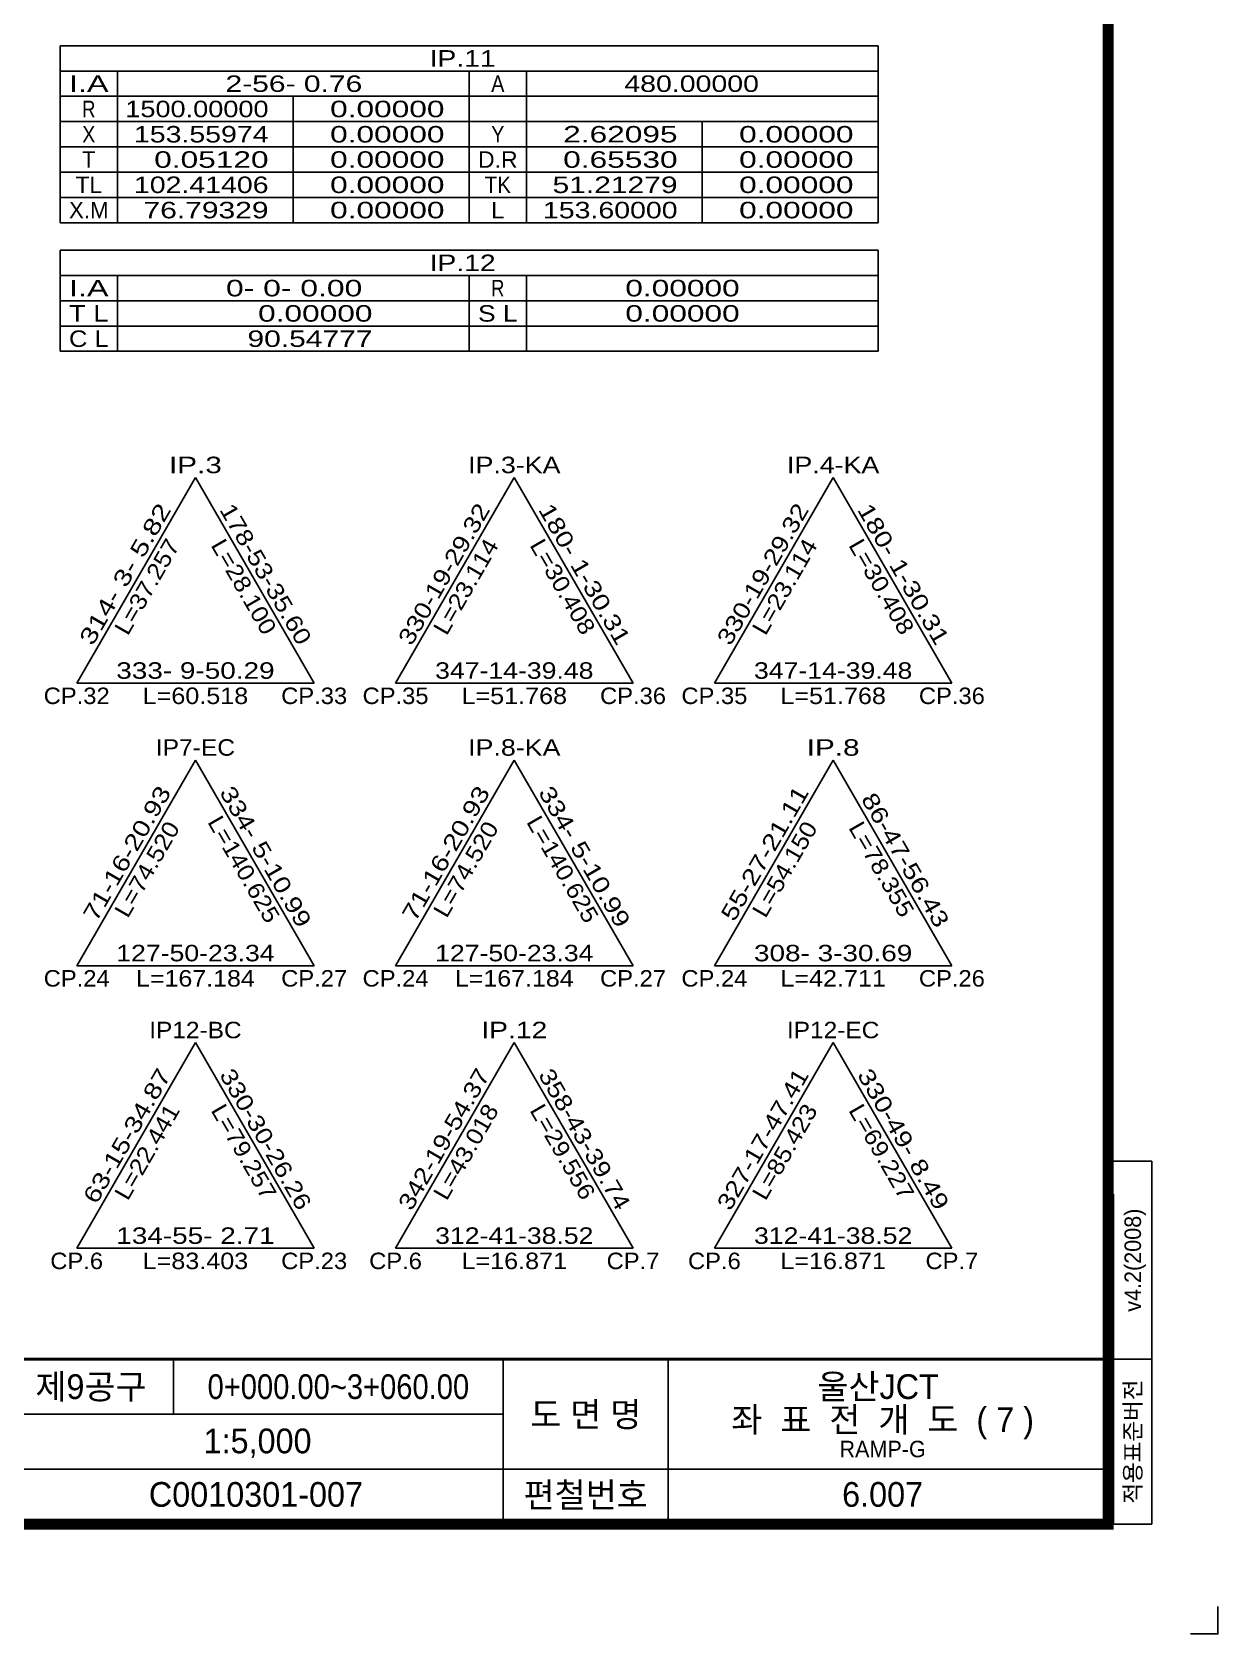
# Model space of a CAD drawing. Extents: x 230342 to 231183, y 224653 to 225247.
# Drawn here: x 230967.5 to 231183.2, y 224652.6 to 224944 of the extents above; entities that cross this region are included whole.
import ezdxf
from ezdxf.enums import TextEntityAlignment as Align

# ---------------------------------------------------------------- set-up
doc = ezdxf.new("R2010")
doc.units = 0
doc.header["$LTSCALE"] = 10
doc.header["$MEASUREMENT"] = 0
for name, color, linetype in [('CA-LEAL', 1, 'CONTINUOUS'), ('CA-LEAT', 3, 'CONTINUOUS'), ('CA-TABL-LIN1', 4, 'CONTINUOUS'), ('CA-TABL-LIN2', 1, 'CONTINUOUS'), ('CA-TABL-TEX1', 6, 'CONTINUOUS'), ('CA-TABL-TEX2', 3, 'CONTINUOUS'), ('CX-BORD', 3, 'CONTINUOUS'), ('CX-BORD-LIN1', 4, 'CONTINUOUS'), ('CX-BORD-LIN2', 3, 'CONTINUOUS'), ('CX-BORD-TEX2', 7, 'CONTINUOUS'), ('CX-BORD-TEX3', 6, 'CONTINUOUS'), ('CX-MISC', 2, 'CONTINUOUS')]:
    doc.layers.add(name, color=color, linetype=linetype)
doc.styles.get("Standard").update_dxf_attribs({"font": 'Dotum.ttf'})
doc.styles.add('TB_TEXT', font='Dotum.ttf')
doc.styles.add('TB_WBTXT', font='Dotum.ttf')
doc.styles.add('TB_WMTXT', font='Dotum.ttf')

# ---------------------------------------------------------------- blocks, each defined once
blk = doc.blocks.new('CXBLKA1-KHCA1')
at = {"layer": 'CX-BORD-LIN1', "const_width": 2}
blk.add_lwpolyline([(796, 0), (0, 0), (0, 554), (796, 554)], close=True, dxfattribs=at)
at = {"layer": 'CX-BORD-LIN1'}
for points, const_width in [([(796, 30), (0, 30)], 0.6), ([(686, 0), (686, 30)], 0.3)]:
    blk.add_lwpolyline(points, dxfattribs=dict(at, const_width=const_width))
at = {"layer": 'CX-BORD-LIN2'}
for p, q in [((804, 66.03), (796, 66.03)), ((804, 66.03), (804, 0)), ((797, 60), (797, 0)), ((804, 30), (796, 30)), ((804, 0), (797, 0))]:
    blk.add_line(p, q, dxfattribs=at)
blk.add_lwpolyline([(626, 20), (626, 30)], dxfattribs=at)
at = {"layer": 'CX-BORD-LIN2', "const_width": 0.3}
for points in [[(716, 0), (716, 30)], [(686, 20), (566, 20)], [(796, 10), (566, 10)]]:
    blk.add_lwpolyline(points, dxfattribs=at)
at = {"layer": 'CX-MISC'}
blk.add_lwpolyline([(811, -20), (816, -20), (816, -15)], dxfattribs=at)
at = {"layer": 'CX-BORD-LIN1', "style": 'TB_TEXT'}
for tag, height, p in [('TR_RNUM4', 3, (285.11, 26.64)), ('TR_RDAT4', 3.5, (317.5, 27)), ('TR_DGN4', 3.5, (459.12, 27)), ('TR_CHK4', 3.5, (499.12, 27)), ('TR_APP4', 3.5, (539.12, 27)), ('TR_RNUM3', 3, (285.11, 20.64)), ('TR_RDAT3', 3.5, (317.5, 21)), ('TR_DGN3', 3.5, (459.12, 21)), ('TR_CHK3', 3.5, (499.12, 21)), ('TR_APP3', 3.5, (539.12, 21)), ('TR_RNUM2', 3, (285.11, 14.64)), ('TR_RDAT2', 3.5, (317.5, 15)), ('TR_DGN2', 3.5, (459.12, 15)), ('TR_CHK2', 3.5, (499.12, 15)), ('TR_APP2', 3.5, (539.12, 15)), ('TR_RNUM1', 3, (285.11, 8.64)), ('TR_RDAT1', 3.5, (317.5, 9)), ('TR_DGN1', 3.5, (459.12, 9)), ('TR_CHK1', 3.5, (499.12, 9)), ('TR_APP1', 3.5, (539.12, 9))]:
    blk.add_attdef(tag, text='', height=height, dxfattribs=at).set_placement(p, align=Align.MIDDLE_CENTER)
for tag, p in [('TR_RCON4', (342.3, 27)), ('TR_RCON3', (342.3, 21)), ('TR_RCON2', (342.3, 15)), ('TR_RCON1', (342.3, 9))]:
    blk.add_attdef(tag, text='', height=3.5, dxfattribs=at).set_placement(p, align=Align.MIDDLE_LEFT)
at = {"layer": 'CX-BORD-LIN2', "style": 'TB_TEXT'}
blk.add_text('적용표준버전', height=3, rotation=90, dxfattribs=at).set_placement((800.5, 15), align=Align.MIDDLE_CENTER)
blk.add_attdef('TD_VERSION', text='', height=3, rotation=90, dxfattribs=at).set_placement((800.5, 48.01), align=Align.MIDDLE_CENTER)
at = {"layer": 'CX-BORD-TEX2', "style": 'TB_WMTXT'}
for tag, height, p in [('TB_CNAME', 5, (15.34, 531.83)), ('TB_CSCOP', 4, (16.63, 523.83))]:
    blk.add_attdef(tag, text='', height=height, dxfattribs=at).set_placement(p, align=Align.BOTTOM_LEFT)
at = {"layer": 'CX-BORD-TEX2', "style": 'TB_WBTXT'}
for tag, height, p in [('TB_MTITIL', 10, (398, 533.33)), ('TB_STITL', 7, (398, 518.33))]:
    blk.add_attdef(tag, text='', height=height, dxfattribs=at).set_placement(p, align=Align.MIDDLE_CENTER)
at = {"layer": 'CX-BORD-TEX3', "style": 'TB_TEXT'}
for s, p in [('도 면 명', (701, 20)), ('편철번호', (701, 5.39))]:
    blk.add_text(s, height=4.5, dxfattribs=at).set_placement(p, align=Align.MIDDLE)
for tag, height, p in [('TD_DCOMP', 4.5, (217.5, 25)), ('TD_CSECT', 4.5, (611, 25)), ('TD_DNAME_TOP', 4.5, (755, 25)), ('TD_DNAME_MAIN', 4.5, (755, 19.01)), ('TD_HSCAL', 4.5, (626.7, 15.24)), ('TD_VSCAL', 4.5, (655.78, 15.24)), ('TD_CCOMP', 4.5, (217.5, 15)), ('TD_DNAME_BOT', 3, (755, 13.65)), ('TD_CNAME', 4.5, (65, 5.75)), ('TD_FIELD', 4.5, (182.5, 5.53)), ('TD_CSTEP', 4.5, (253.24, 5.53)), ('TD_DWGCODE', 4.5, (641, 5.39)), ('TD_DWGNO', 4.5, (755, 5.39))]:
    blk.add_attdef(tag, text='', height=height, dxfattribs=at).set_placement(p, align=Align.MIDDLE_CENTER)
at = {"layer": 'CX-BORD-TEX3', "style": 'TB_TEXT', "width": 0.9}
blk.add_attdef('TD_CDIST', text='', height=4.5, dxfattribs=at).set_placement((656, 25), align=Align.MIDDLE_CENTER)

msp = doc.modelspace()

# ---------------------------------------------------------------- linework, layer by layer
at = {"layer": 'CA-LEAL', "linetype": 'Continuous'}
for p, q in [((230997.24, 224862.98), (230975.64, 224825.57)), ((230997.24, 224862.98), (231018.84, 224825.57)), ((231055.24, 224862.98), (231033.64, 224825.57)), ((231055.24, 224862.98), (231076.84, 224825.57)), ((231113.24, 224862.98), (231091.64, 224825.57)), ((231113.24, 224862.98), (231134.84, 224825.57)), ((230975.64, 224825.57), (231018.84, 224825.57)), ((231033.64, 224825.57), (231076.84, 224825.57)), ((231091.64, 224825.57), (231134.84, 224825.57)), ((230997.24, 224811.57), (230975.64, 224774.16)), ((230997.24, 224811.57), (231018.84, 224774.16)), ((231055.24, 224811.57), (231033.64, 224774.16)), ((231055.24, 224811.57), (231076.84, 224774.16)), ((231113.24, 224811.57), (231091.64, 224774.16)), ((231113.24, 224811.57), (231134.84, 224774.16)), ((230975.64, 224774.16), (231018.84, 224774.16)), ((231033.64, 224774.16), (231076.84, 224774.16)), ((231091.64, 224774.16), (231134.84, 224774.16)), ((230997.24, 224760.16), (230975.64, 224722.75)), ((230997.24, 224760.16), (231018.84, 224722.75)), ((231055.24, 224760.16), (231033.64, 224722.75)), ((231055.24, 224760.16), (231076.84, 224722.75)), ((231113.24, 224760.16), (231091.64, 224722.75)), ((231113.24, 224760.16), (231134.84, 224722.75)), ((230975.64, 224722.75), (231018.84, 224722.75)), ((231033.64, 224722.75), (231076.84, 224722.75)), ((231091.64, 224722.75), (231134.84, 224722.75))]:
    msp.add_line(p, q, dxfattribs=at)
at = {"layer": 'CA-TABL-LIN1'}
for p, q in [((230972.64, 224941.55), (231121.44, 224941.55)), ((230972.64, 224909.35), (230972.64, 224941.55)), ((231121.44, 224941.55), (231121.44, 224909.35)), ((230972.64, 224936.95), (231121.44, 224936.95)), ((230983.04, 224936.95), (230983.04, 224909.35)), ((231047.04, 224936.95), (231047.04, 224909.35)), ((231057.44, 224936.95), (231057.44, 224909.35)), ((230972.64, 224932.35), (231121.44, 224932.35)), ((230972.64, 224909.35), (231121.44, 224909.35)), ((231121.44, 224909.35), (230972.64, 224909.35)), ((230972.64, 224904.35), (231121.44, 224904.35)), ((230972.64, 224885.95), (230972.64, 224904.35)), ((231121.44, 224904.35), (231121.44, 224885.95)), ((230972.64, 224899.75), (231121.44, 224899.75)), ((230983.04, 224899.75), (230983.04, 224885.95)), ((231047.04, 224899.75), (231047.04, 224885.95)), ((231057.44, 224899.75), (231057.44, 224885.95)), ((230972.64, 224885.95), (231121.44, 224885.95)), ((231121.44, 224885.95), (230972.64, 224885.95))]:
    msp.add_line(p, q, dxfattribs=at)
at = {"layer": 'CA-TABL-LIN2'}
for p, q in [((231015.04, 224932.35), (231015.04, 224909.35)), ((230972.64, 224927.75), (231121.44, 224927.75)), ((231089.44, 224927.75), (231089.44, 224909.35)), ((230972.64, 224923.15), (231121.44, 224923.15)), ((230972.64, 224918.55), (231121.44, 224918.55)), ((230972.64, 224913.95), (231121.44, 224913.95)), ((230972.64, 224895.15), (231121.44, 224895.15)), ((230972.64, 224890.55), (231121.44, 224890.55))]:
    msp.add_line(p, q, dxfattribs=at)

# ---------------------------------------------------------------- block references
at = {"layer": 'CX-BORD'}
ref = msp.add_blockref('CXBLKA1-KHCA1', (230367.24, 224672.57), dxfattribs=at)
ref.add_attrib('TD_DNAME_TOP', '울산JCT ', dxfattribs={"layer": 'CX-BORD-TEX3', "height": 4.5, "style": 'TB_TEXT'}).set_placement((231122.24, 224697.57), align=Align.MIDDLE_CENTER)
ref.add_attrib('TD_DNAME_MAIN', '좌  표  전  개  도  ( 7 )', dxfattribs={"layer": 'CX-BORD-TEX3', "height": 4.5, "style": 'TB_TEXT'}).set_placement((231122.24, 224691.58), align=Align.MIDDLE_CENTER)
ref.add_attrib('TD_DNAME_BOT', 'RAMP-G', dxfattribs={"layer": 'CX-BORD-TEX3', "height": 3, "style": 'TB_TEXT'}).set_placement((231122.24, 224686.22), align=Align.MIDDLE_CENTER)
ref.add_attrib('TD_CSECT', '제9공구', dxfattribs={"layer": 'CX-BORD-TEX3', "height": 4.5, "style": 'TB_TEXT'}).set_placement((230978.24, 224697.57), align=Align.MIDDLE_CENTER)
ref.add_attrib('TD_CDIST', '0+000.00~3+060.00', dxfattribs={"layer": 'CX-BORD-TEX3', "height": 4.5, "style": 'TB_TEXT', "width": 0.9}).set_placement((231023.24, 224697.57), align=Align.MIDDLE_CENTER)
ref.add_attrib('TD_HSCAL', '1:5,000', dxfattribs={"layer": 'CX-BORD-TEX3', "height": 4.5, "style": 'TB_TEXT'}).set_placement((231008.54, 224687.69), align=Align.MIDDLE_CENTER)
ref.add_attrib('TD_DWGNO', '6.007', dxfattribs={"layer": 'CX-BORD-TEX3', "height": 4.5, "style": 'TB_TEXT'}).set_placement((231122.24, 224677.96), align=Align.MIDDLE_CENTER)
ref.add_attrib('TD_DWGCODE', 'C0010301-007', dxfattribs={"layer": 'CX-BORD-TEX3', "height": 4.5, "style": 'TB_TEXT'}).set_placement((231008.24, 224677.96), align=Align.MIDDLE_CENTER)
ref.add_attrib('TD_VERSION', 'v4.2(2008)', dxfattribs={"layer": 'CX-BORD-LIN2', "height": 3, "rotation": 90, "style": 'TB_TEXT'}).set_placement((231167.74, 224720.58), align=Align.MIDDLE_CENTER)

# ---------------------------------------------------------------- texts
at = {"layer": 'CA-LEAT'}
for s, rotation, width, p, p2 in [('IP.3', 0, 1.239306, (230992.44, 224863.78), (231002.04, 224863.78)), ('IP.3-KA', 0, 1.068669, (231046.84, 224863.78), (231063.64, 224863.78)), ('IP.4-KA', 0, 1.068669, (231104.84, 224863.78), (231121.64, 224863.78)), ('314- 3- 5.82', 60, 1.096081, (230978.54, 224832.21), (230992.94, 224857.15)), ('178-53-35.60', 300, 1.015822, (231001.53, 224857.15), (231015.93, 224832.21)), ('330-19-29.32', 60, 1.015822, (231036.54, 224832.21), (231050.94, 224857.15)), ('180- 1-30.31', 300, 1.054426, (231059.53, 224857.15), (231073.93, 224832.21)), ('330-19-29.32', 60, 1.015822, (231094.54, 224832.21), (231108.94, 224857.15)), ('180- 1-30.31', 300, 1.054426, (231117.53, 224857.15), (231131.93, 224832.21)), ('L=37.257', 60, 1.043309, (230984.93, 224834.06), (230994.53, 224850.69)), ('L=28.100', 300, 1.043309, (230999.95, 224850.69), (231009.55, 224834.06)), ('L=23.114', 60, 1.043309, (231042.93, 224834.06), (231052.53, 224850.69)), ('L=30.408', 300, 1.043309, (231057.95, 224850.69), (231067.55, 224834.06)), ('L=23.114', 60, 1.043309, (231100.93, 224834.06), (231110.53, 224850.69)), ('L=30.408', 300, 1.043309, (231115.95, 224850.69), (231125.55, 224834.06)), ('333- 9-50.29', 0, 1.054426, (230982.84, 224826.37), (231011.64, 224826.37)), ('347-14-39.48', 0, 1.015822, (231040.84, 224826.37), (231069.64, 224826.37)), ('347-14-39.48', 0, 1.015822, (231098.84, 224826.37), (231127.64, 224826.37)), ('CP.32', 0, 0.991258, (230969.64, 224821.77), (230981.64, 224821.77)), ('L=60.518', 0, 1.043309, (230987.64, 224821.77), (231006.84, 224821.77)), ('CP.33', 0, 0.991258, (231012.84, 224821.77), (231024.84, 224821.77)), ('CP.35', 0, 0.991258, (231027.64, 224821.77), (231039.64, 224821.77)), ('L=51.768', 0, 1.043309, (231045.64, 224821.77), (231064.84, 224821.77)), ('CP.36', 0, 0.991258, (231070.84, 224821.77), (231082.84, 224821.77)), ('CP.35', 0, 0.991258, (231085.64, 224821.77), (231097.64, 224821.77)), ('L=51.768', 0, 1.043309, (231103.64, 224821.77), (231122.84, 224821.77)), ('CP.36', 0, 0.991258, (231128.84, 224821.77), (231140.84, 224821.77)), ('IP7-EC', 0, 1.009301, (230990.04, 224812.37), (231004.44, 224812.37)), ('IP.8-KA', 0, 1.068669, (231046.84, 224812.37), (231063.64, 224812.37)), ('IP.8', 0, 1.239306, (231108.44, 224812.37), (231118.04, 224812.37)), (' 71-16-20.93', 60, 1.054426, (230978.54, 224780.79), (230992.94, 224805.73)), ('334- 5-10.99', 300, 1.054426, (231001.53, 224805.73), (231015.93, 224780.79)), (' 71-16-20.93', 60, 1.054426, (231036.54, 224780.79), (231050.94, 224805.73)), ('334- 5-10.99', 300, 1.054426, (231059.53, 224805.73), (231073.93, 224780.79)), (' 55-27-21.11', 60, 1.054426, (231094.54, 224780.79), (231108.94, 224805.73)), (' 86-47-56.43', 300, 1.054426, (231117.53, 224805.73), (231131.93, 224780.79)), ('L=74.520', 60, 1.043309, (230984.93, 224782.65), (230994.53, 224799.28)), ('L=140.625', 300, 1.036811, (230999.35, 224800.32), (231010.15, 224781.61)), ('L=74.520', 60, 1.043309, (231042.93, 224782.65), (231052.53, 224799.28)), ('L=140.625', 300, 1.036811, (231057.35, 224800.32), (231068.15, 224781.61)), ('L=54.150', 60, 1.043309, (231100.93, 224782.65), (231110.53, 224799.28)), ('L=78.355', 300, 1.043309, (231115.95, 224799.28), (231125.55, 224782.65)), ('127-50-23.34', 0, 1.015822, (230982.84, 224774.96), (231011.64, 224774.96)), ('127-50-23.34', 0, 1.015822, (231040.84, 224774.96), (231069.64, 224774.96)), ('308- 3-30.69', 0, 1.054426, (231098.84, 224774.96), (231127.64, 224774.96)), ('CP.24', 0, 0.991258, (230969.64, 224770.36), (230981.64, 224770.36)), ('L=167.184', 0, 1.036811, (230986.44, 224770.36), (231008.04, 224770.36)), ('CP.27', 0, 0.991258, (231012.84, 224770.36), (231024.84, 224770.36)), ('CP.24', 0, 0.991258, (231027.64, 224770.36), (231039.64, 224770.36)), ('L=167.184', 0, 1.036811, (231044.44, 224770.36), (231066.04, 224770.36)), ('CP.27', 0, 0.991258, (231070.84, 224770.36), (231082.84, 224770.36)), ('CP.24', 0, 0.991258, (231085.64, 224770.36), (231097.64, 224770.36)), ('L=42.711', 0, 1.043309, (231103.64, 224770.36), (231122.84, 224770.36)), ('CP.26', 0, 0.991258, (231128.84, 224770.36), (231140.84, 224770.36)), ('IP12-BC', 0, 0.993548, (230988.84, 224760.96), (231005.64, 224760.96)), ('IP.12', 0, 1.1792, (231049.24, 224760.96), (231061.24, 224760.96)), ('IP12-EC', 0, 1.006143, (231104.84, 224760.96), (231121.64, 224760.96)), (' 63-15-34.87', 60, 1.054426, (230978.54, 224729.38), (230992.94, 224754.32)), ('330-30-26.26', 300, 1.015822, (231001.53, 224754.32), (231015.93, 224729.38)), ('342-19-54.37', 60, 1.015822, (231036.54, 224729.38), (231050.94, 224754.32)), ('358-43-39.74', 300, 1.015822, (231059.53, 224754.32), (231073.93, 224729.38)), ('330-49- 8.49', 300, 1.054426, (231117.53, 224754.32), (231131.93, 224729.38)), ('327-17-47.41', 60, 1.015822, (231094.54, 224729.38), (231108.94, 224754.32)), ('L=22.441', 60, 1.043309, (230984.93, 224731.24), (230994.53, 224747.87)), ('L=79.257', 300, 1.043309, (230999.95, 224747.87), (231009.55, 224731.24)), ('L=43.018', 60, 1.043309, (231042.93, 224731.24), (231052.53, 224747.87)), ('L=29.556', 300, 1.043309, (231057.95, 224747.87), (231067.55, 224731.24)), ('L=85.423', 60, 1.043309, (231100.93, 224731.24), (231110.53, 224747.87)), ('L=69.227', 300, 1.043309, (231115.95, 224747.87), (231125.55, 224731.24)), ('134-55- 2.71', 0, 1.054426, (230982.84, 224723.55), (231011.64, 224723.55)), ('312-41-38.52', 0, 1.015822, (231040.84, 224723.55), (231069.64, 224723.55)), ('312-41-38.52', 0, 1.015822, (231098.84, 224723.55), (231127.64, 224723.55)), ('CP.6', 0, 0.992175, (230970.84, 224718.95), (230980.44, 224718.95)), ('L=83.403', 0, 1.043309, (230987.64, 224718.95), (231006.84, 224718.95)), ('CP.23', 0, 0.991258, (231012.84, 224718.95), (231024.84, 224718.95)), ('CP.6', 0, 0.992175, (231028.84, 224718.95), (231038.44, 224718.95)), ('L=16.871', 0, 1.043309, (231045.64, 224718.95), (231064.84, 224718.95)), ('CP.7', 0, 0.992175, (231072.04, 224718.95), (231081.64, 224718.95)), ('CP.6', 0, 0.992175, (231086.84, 224718.95), (231096.44, 224718.95)), ('L=16.871', 0, 1.043309, (231103.64, 224718.95), (231122.84, 224718.95)), ('CP.7', 0, 0.992175, (231130.04, 224718.95), (231139.64, 224718.95))]:
    msp.add_text(s, height=3, rotation=rotation, dxfattribs=dict(at, width=width)).set_placement(p, p2, align=Align.FIT)
at = {"layer": 'CA-TABL-TEX1'}
for s, width, p, p2 in [('IP.11', 1.1792, (231039.84, 224937.75), (231051.84, 224937.75)), ('I.A', 1.328926, (230974.24, 224933.15), (230981.44, 224933.15)), ('A', 0.86325, (231051.04, 224933.15), (231053.44, 224933.15)), ('R', 0.861988, (230976.64, 224928.55), (230979.04, 224928.55)), ('X', 0.954045, (230976.64, 224923.95), (230979.04, 224923.95)), ('Y', 0.957143, (231051.04, 224923.95), (231053.44, 224923.95)), ('T', 0.987605, (230976.64, 224919.35), (230979.04, 224919.35)), ('D.R', 0.977238, (231048.64, 224919.35), (231055.84, 224919.35)), ('TL', 1.0245, (230975.44, 224914.75), (230980.24, 224914.75)), ('TK', 0.929236, (231049.84, 224914.75), (231054.64, 224914.75)), ('X.M', 0.966557, (230974.24, 224910.15), (230981.44, 224910.15)), ('L', 1.06426, (231051.04, 224910.15), (231053.44, 224910.15)), ('IP.12', 1.1792, (231039.84, 224900.55), (231051.84, 224900.55)), ('I.A', 1.328926, (230974.24, 224895.95), (230981.44, 224895.95)), ('R', 0.861988, (231051.04, 224895.95), (231053.44, 224895.95)), ('T L', 1.184729, (230974.24, 224891.35), (230981.44, 224891.35)), ('S L', 1.141161, (231048.64, 224891.35), (231055.84, 224891.35)), ('C L', 1.082497, (230974.24, 224886.75), (230981.44, 224886.75))]:
    msp.add_text(s, height=3, rotation=0, dxfattribs=dict(at, width=width)).set_placement(p, p2, align=Align.FIT)
at = {"layer": 'CA-TABL-TEX2'}
for s, width, p, p2 in [(' 2-56- 0.76', 1.107136, (231001.19, 224933.15), (231027.59, 224933.15)), (' 2-56- 0.76', 1.107136, (231001.19, 224933.15), (231027.59, 224933.15)), ('   480.00000', 1.143744, (231070.94, 224933.15), (231099.74, 224933.15)), ('  1500.00000', 1.098463, (230981.74, 224928.55), (231010.54, 224928.55)), ('     0.00000', 1.246512, (231013.74, 224928.55), (231042.54, 224928.55)), ('   153.55974', 1.143744, (230981.74, 224923.95), (231010.54, 224923.95)), ('     0.00000', 1.246512, (231013.74, 224923.95), (231042.54, 224923.95)), ('     2.62095', 1.246512, (231056.14, 224923.95), (231084.94, 224923.95)), ('     0.00000', 1.246512, (231088.14, 224923.95), (231116.94, 224923.95)), ('     0.05120', 1.246512, (230981.74, 224919.35), (231010.54, 224919.35)), ('     0.00000', 1.246512, (231013.74, 224919.35), (231042.54, 224919.35)), ('     0.65530', 1.246512, (231056.14, 224919.35), (231084.94, 224919.35)), ('     0.00000', 1.246512, (231088.14, 224919.35), (231116.94, 224919.35)), ('   102.41406', 1.143744, (230981.74, 224914.75), (231010.54, 224914.75)), ('     0.00000', 1.246512, (231013.74, 224914.75), (231042.54, 224914.75)), ('    51.21279', 1.192919, (231056.14, 224914.75), (231084.94, 224914.75)), ('     0.00000', 1.246512, (231088.14, 224914.75), (231116.94, 224914.75)), ('    76.79329', 1.192919, (230981.74, 224910.15), (231010.54, 224910.15)), ('     0.00000', 1.246512, (231013.74, 224910.15), (231042.54, 224910.15)), ('   153.60000', 1.143744, (231056.14, 224910.15), (231084.94, 224910.15)), ('     0.00000', 1.246512, (231088.14, 224910.15), (231116.94, 224910.15)), (' 0- 0- 0.00', 1.157523, (231001.19, 224895.95), (231027.59, 224895.95)), (' 0- 0- 0.00', 1.157523, (231001.19, 224895.95), (231027.59, 224895.95)), ('     0.00000', 1.246512, (231067.44, 224895.95), (231096.24, 224895.95)), ('     0.00000', 1.246512, (231000.64, 224891.35), (231029.44, 224891.35)), ('     0.00000', 1.246512, (231067.44, 224891.35), (231096.24, 224891.35)), ('    90.54777', 1.192919, (231000.64, 224886.75), (231029.44, 224886.75))]:
    msp.add_text(s, height=3, rotation=0, dxfattribs=dict(at, width=width)).set_placement(p, p2, align=Align.FIT)

doc.saveas('drawing.dxf')
